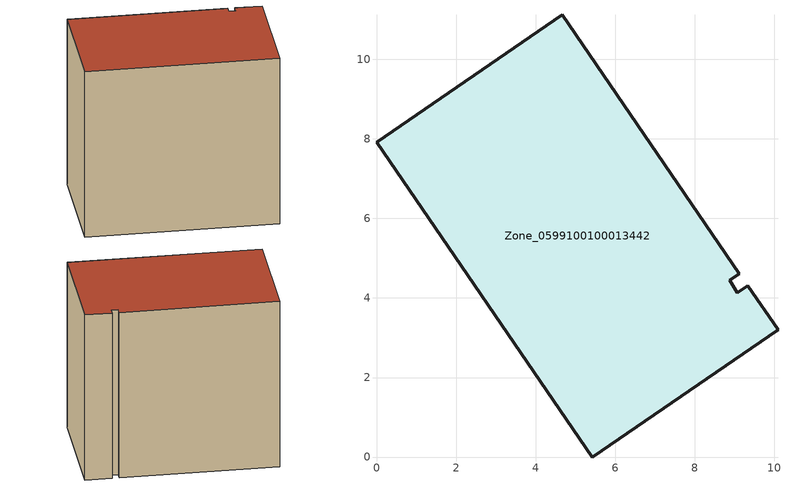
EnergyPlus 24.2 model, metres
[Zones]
Zone_0599100100013442
 floor ground (C_G): 0,7.92 4.66,11.12 9.13,4.61 8.89,4.45 9.06,4.13 9.33,4.31 10.09,3.2 5.43,0 z0
 wall outside (C_F): 4.66,11.12 0,7.92 5.43,0 10.09,3.2 9.33,4.31 9.06,4.13 8.89,4.45 9.13,4.61 4.66,11.12 z0:9.02
 roof outside (C_R): 10.09,3.2 9.33,4.31 9.06,4.13 8.89,4.45 9.13,4.61 4.66,11.12 0,7.92 5.43,0 z9.02
[BUILDING]
Pand.0599100100013442: North Axis=0; Terrain=City; Loads Convergence Tolerance Value=0.04; Temperature Convergence Tolerance Value=0.4; Solar Distribution=FullExterior; Maximum Number of Warmup Days=25; Minimum Number of Warmup Days=1
[Site:Location]
Rotterdam.The.Hague.AP_ZH_NLD Design_Conditions: Latitude=51.96; Longitude=4.45; Time Zone=1; Elevation=-4.5
[SITE:GROUNDTEMPERATURE:BUILDINGSURFACE]
18, 18, 18, 18, 18, 18, 18, 18, 18, 18, 18, 18
[MATERIAL] Thermal Absorptance=0.9; Solar Absorptance=0.7; Visible Absorptance=0.7
Name | Roughness | Thickness | Conductivity | Density | Specific Heat
G.TC.2015-2018 | MediumSmooth | 0.15 | 0.0428571 | 540 | 1210
F.TC.2015-2018 | Rough | 0.3 | 0.0666667 | 1920 | 840
R.TC.2015-2018 | MediumRough | 0.2 | 0.0333333 | 1500 | 1000
[CONSTRUCTION]
C_G: G.TC.2015-2018
C_F: F.TC.2015-2018
C_R: R.TC.2015-2018
[ZONE]
Zone_0599100100013442: Type=1; Multiplier=1; Ceiling Height=Autocalculate; Volume=Autocalculate; Floor Area=autocalculate; Part of Total Floor Area=Yes
[ZONEINFILTRATION:DESIGNFLOWRATE]
Infil_Zone_0599100100013442: Zone or ZoneList or Space or SpaceList=Zone_0599100100013442; Schedule=AlwaysOn; Design Flow Rate Calculation Method=Flow/Area; Flow Rate per Floor Area=0.0015; Constant Term Coefficient=1; Temperature Term Coefficient=0; Velocity Term Coefficient=0; Velocity Squared Term Coefficient=0
[HVACTEMPLATE:ZONE:IDEALLOADSAIRSYSTEM]
Zone_0599100100013442: Maximum Heating Supply Air Temperature=50; Minimum Cooling Supply Air Temperature=13; Maximum Heating Supply Air Humidity Ratio=0.0156; Minimum Cooling Supply Air Humidity Ratio=0.0077; Heating Limit=NoLimit; Cooling Limit=NoLimit; Dehumidification Control Type=ConstantSensibleHeatRatio; Cooling Sensible Heat Ratio=0.7; Dehumidification Setpoint=60; Humidification Control Type=None; Humidification Setpoint=30; Outdoor Air Method=None; Outdoor Air Flow Rate per Person=0.00944; Outdoor Air Flow Rate per Zone Floor Area=0; Outdoor Air Flow Rate per Zone=0; Demand Controlled Ventilation Type=None; Outdoor Air Economizer Type=NoEconomizer; Heat Recovery Type=None; Sensible Heat Recovery Effectiveness=0.7; Latent Heat Recovery Effectiveness=0.65
[ZONECONTROL:THERMOSTAT]
ThermostatControl_Zone_0599100100013442: Zone or ZoneList=Zone_0599100100013442; Control Type Schedule=DualSetpointControlType; Control 1=Thermostat_Zone_0599100100013442; Temperature Difference Between Cutout And Setpoint=0
[THERMOSTATSETPOINT:DUALSETPOINT]
Thermostat_Zone_0599100100013442: Heating Setpoint Temperature Schedule=HeatingSetpoint_Zone_0599100100013442; Cooling Setpoint Temperature Schedule=CoolingSetpoint_Zone_0599100100013442
[SCHEDULE:COMPACT]
HeatingSetpoint_Zone_0599100100013442: Through: 12/31, For: AllDays, Until: 24:00, 21
CoolingSetpoint_Zone_0599100100013442: Through: 12/31, For: AllDays, Until: 24:00, 24
DualSetpointControlType: Through: 12/31, For: AllDays, Until: 24:00, 4
AlwaysOn: Through: 12/31, For: AllDays, Until: 24:00, 1
